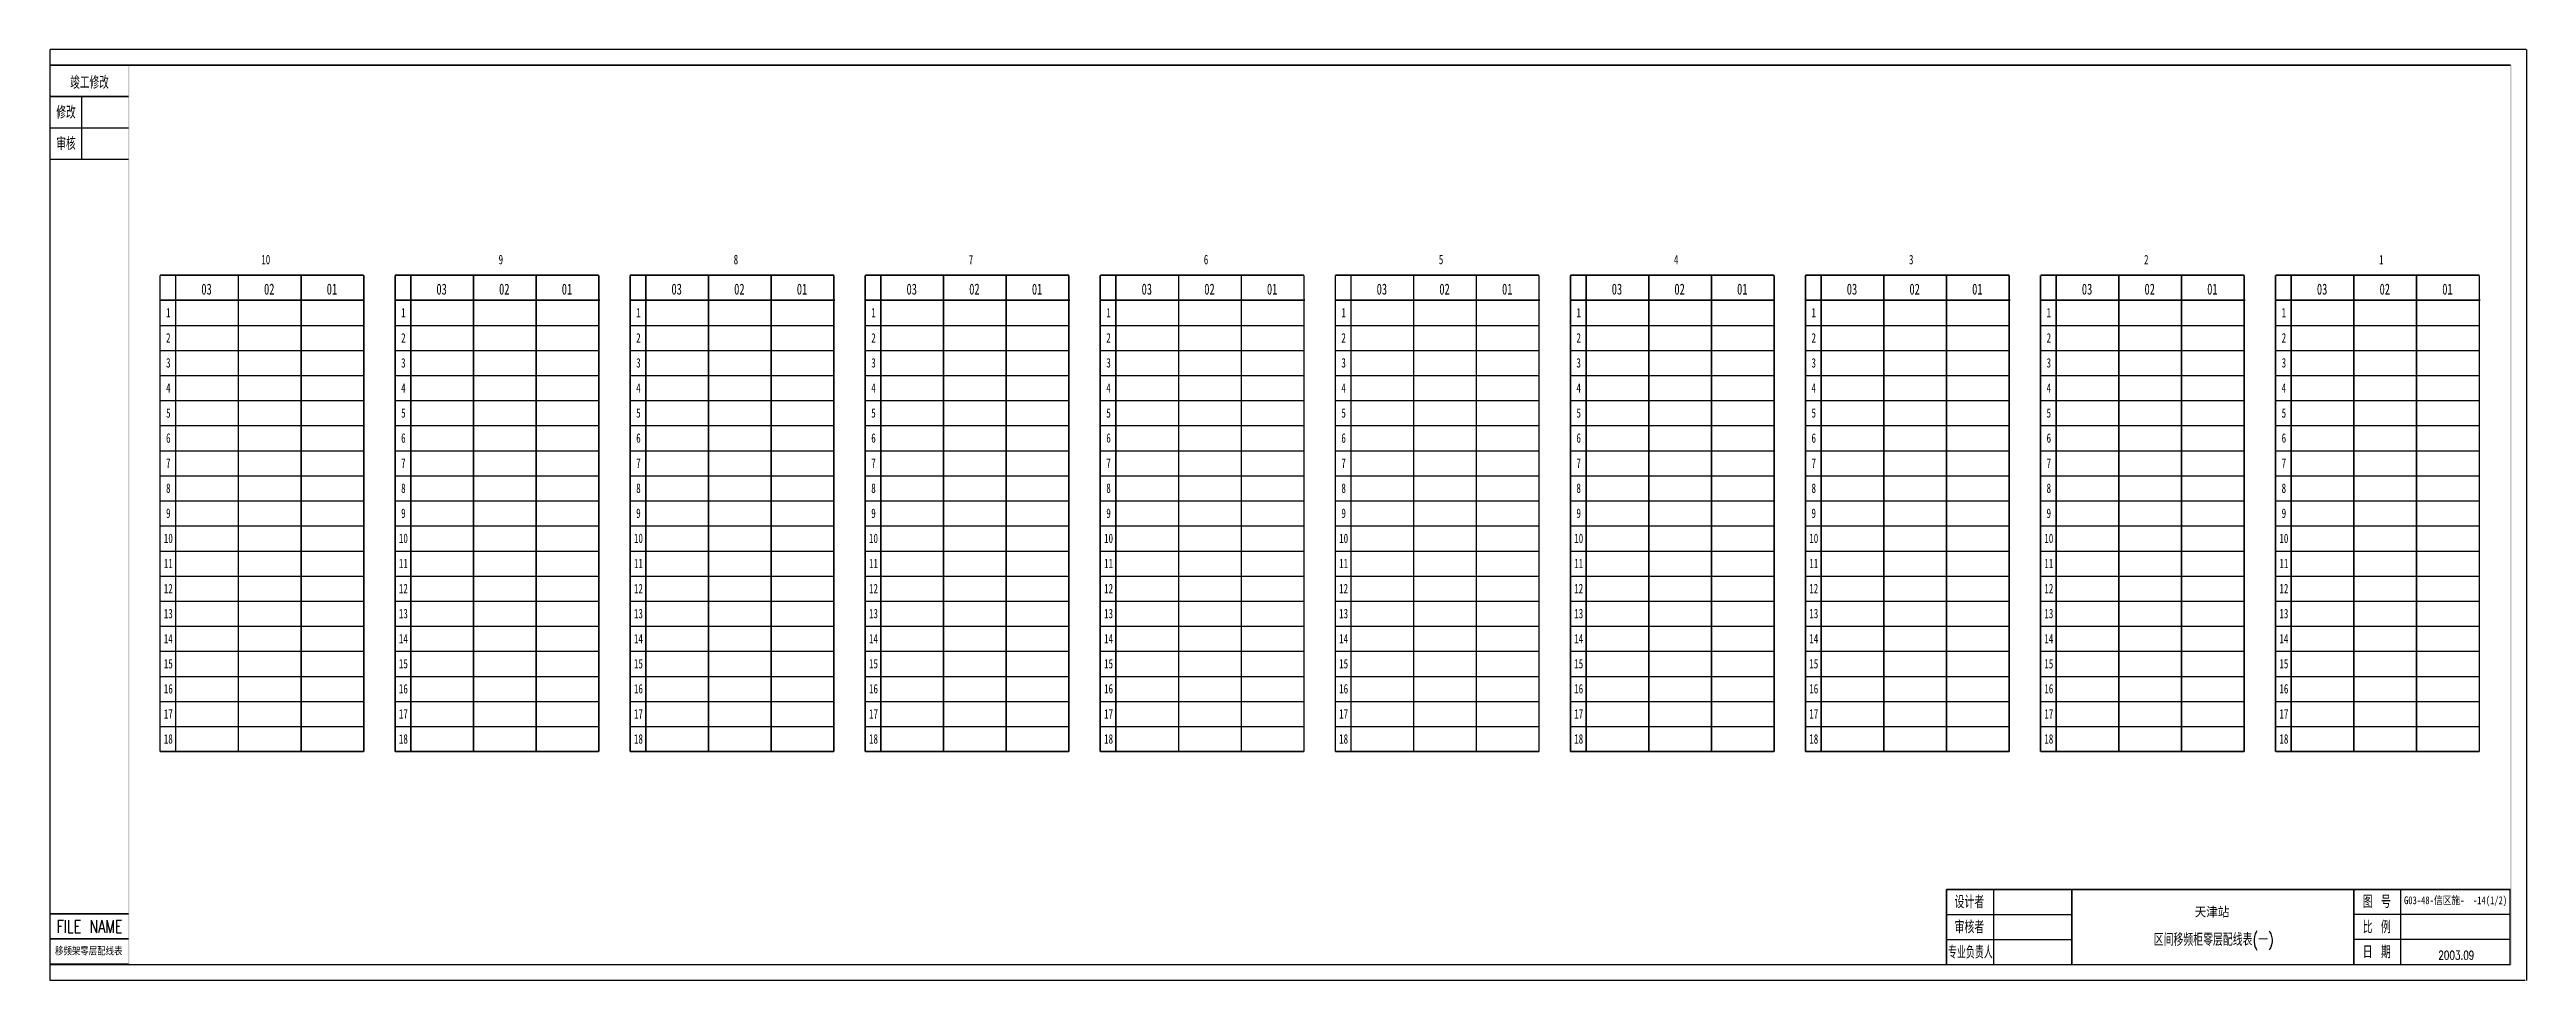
# Model space of a CAD drawing. Extents: x -40 to 750, y -73 to 224.
import ezdxf
from ezdxf.enums import TextEntityAlignment as Align

# ---------------------------------------------------------------- set-up
doc = ezdxf.new("R2010")
doc.units = 0
doc.header["$MEASUREMENT"] = 0
doc.layers.get('0').update_dxf_attribs({"linetype": 'CONTINUOUS'})
doc.layers.add('DEFINE', color=7, linetype='CONTINUOUS')
doc.styles.add('CHINESE', font='SimSun.ttf', dxfattribs={"width": 0.9})
doc.styles.add('HZ', font='txt.shx', dxfattribs={"width": 0.7, "height": 0.5, "bigfont": 'hztxt.shx'})

# ---------------------------------------------------------------- blocks, each defined once
blk = doc.blocks.new('WJM')
at = {"const_width": 0.5}
for points in [[(-25, 16), (0, 16)], [(-25, 8), (0, 8)], [(0, 0), (-25, 0)]]:
    blk.add_lwpolyline(points, dxfattribs=at)
at = {"style": 'HZ', "width": 0.63}
blk.add_text('FILE NAME', height=4, dxfattribs=at).set_placement((-23, 10), (-2, 10), align=Align.FIT)
at = {"style": 'HZ', "width": 0.715909}
blk.add_attdef('FILENAME', text='', height=4, dxfattribs=at).set_placement((-23, 2), (-2, 2), align=Align.FIT)

msp = doc.modelspace()

# ---------------------------------------------------------------- linework, layer by layer
for p, q in [((750, 224), (-40, 224)), ((-40, -73.03), (-40, 223.97)), ((750.05, 223.97), (750.05, -73.03)), ((-5, 136), (60, 136)), ((70, 136), (135, 136)), ((145, 136), (210, 136)), ((220, 136), (285, 136)), ((295, 136), (360, 136)), ((370, 136), (435, 136)), ((445, 136), (510, 136)), ((520, 136), (585, 136)), ((595, 136), (660, 136)), ((670, 136), (735, 136)), ((-5, 128), (60, 128)), ((70, 128), (135, 128)), ((145, 128), (210, 128)), ((220, 128), (285, 128)), ((295, 128), (360, 128)), ((370, 128), (435, 128)), ((445, 128), (510, 128)), ((520, 128), (585, 128)), ((595, 128), (660, 128)), ((670, 128), (735, 128)), ((-5, 120), (60, 120)), ((70, 120), (135, 120)), ((145, 120), (210, 120)), ((220, 120), (285, 120)), ((295, 120), (360, 120)), ((370, 120), (435, 120)), ((445, 120), (510, 120)), ((520, 120), (585, 120)), ((595, 120), (660, 120)), ((670, 120), (735, 120)), ((-5, 112), (60, 112)), ((70, 112), (135, 112)), ((145, 112), (210, 112)), ((220, 112), (285, 112)), ((295, 112), (360, 112)), ((370, 112), (435, 112)), ((445, 112), (510, 112)), ((520, 112), (585, 112)), ((595, 112), (660, 112)), ((670, 112), (735, 112)), ((-5, 104), (60, 104)), ((70, 104), (135, 104)), ((145, 104), (210, 104)), ((220, 104), (285, 104)), ((295, 104), (360, 104)), ((370, 104), (435, 104)), ((445, 104), (510, 104)), ((520, 104), (585, 104)), ((595, 104), (660, 104)), ((670, 104), (735, 104)), ((-5, 96), (60, 96)), ((70, 96), (135, 96)), ((145, 96), (210, 96)), ((220, 96), (285, 96)), ((295, 96), (360, 96)), ((370, 96), (435, 96)), ((445, 96), (510, 96)), ((520, 96), (585, 96)), ((595, 96), (660, 96)), ((670, 96), (735, 96)), ((-5, 88), (60, 88)), ((70, 88), (135, 88)), ((145, 88), (210, 88)), ((220, 88), (285, 88)), ((295, 88), (360, 88)), ((370, 88), (435, 88)), ((445, 88), (510, 88)), ((520, 88), (585, 88)), ((595, 88), (660, 88)), ((670, 88), (735, 88)), ((-5, 80), (60, 80)), ((70, 80), (135, 80)), ((145, 80), (210, 80)), ((220, 80), (285, 80)), ((295, 80), (360, 80)), ((370, 80), (435, 80)), ((445, 80), (510, 80)), ((520, 80), (585, 80)), ((595, 80), (660, 80)), ((670, 80), (735, 80)), ((-5, 72), (60, 72)), ((70, 72), (135, 72)), ((145, 72), (210, 72)), ((220, 72), (285, 72)), ((295, 72), (360, 72)), ((370, 72), (435, 72)), ((445, 72), (510, 72)), ((520, 72), (585, 72)), ((595, 72), (660, 72)), ((670, 72), (735, 72)), ((-5, 64), (60, 64)), ((70, 64), (135, 64)), ((145, 64), (210, 64)), ((220, 64), (285, 64)), ((295, 64), (360, 64)), ((370, 64), (435, 64)), ((445, 64), (510, 64)), ((520, 64), (585, 64)), ((595, 64), (660, 64)), ((670, 64), (735, 64)), ((-5, 56), (60, 56)), ((70, 56), (135, 56)), ((145, 56), (210, 56)), ((220, 56), (285, 56)), ((295, 56), (360, 56)), ((370, 56), (435, 56)), ((445, 56), (510, 56)), ((520, 56), (585, 56)), ((595, 56), (660, 56)), ((670, 56), (735, 56)), ((-5, 48), (60, 48)), ((70, 48), (135, 48)), ((145, 48), (210, 48)), ((220, 48), (285, 48)), ((295, 48), (360, 48)), ((370, 48), (435, 48)), ((445, 48), (510, 48)), ((520, 48), (585, 48)), ((595, 48), (660, 48)), ((670, 48), (735, 48)), ((-5, 40), (60, 40)), ((70, 40), (135, 40)), ((145, 40), (210, 40)), ((220, 40), (285, 40)), ((295, 40), (360, 40)), ((370, 40), (435, 40)), ((445, 40), (510, 40)), ((520, 40), (585, 40)), ((595, 40), (660, 40)), ((670, 40), (735, 40)), ((-5, 32), (60, 32)), ((70, 32), (135, 32)), ((145, 32), (210, 32)), ((220, 32), (285, 32)), ((295, 32), (360, 32)), ((370, 32), (435, 32)), ((445, 32), (510, 32)), ((520, 32), (585, 32)), ((595, 32), (660, 32)), ((670, 32), (735, 32)), ((-5, 24), (60, 24)), ((70, 24), (135, 24)), ((145, 24), (210, 24)), ((220, 24), (285, 24)), ((295, 24), (360, 24)), ((370, 24), (435, 24)), ((445, 24), (510, 24)), ((520, 24), (585, 24)), ((595, 24), (660, 24)), ((670, 24), (735, 24)), ((-5, 16), (60, 16)), ((70, 16), (135, 16)), ((145, 16), (210, 16)), ((220, 16), (285, 16)), ((295, 16), (360, 16)), ((370, 16), (435, 16)), ((445, 16), (510, 16)), ((520, 16), (585, 16)), ((595, 16), (660, 16)), ((670, 16), (735, 16)), ((-5, 8), (60, 8)), ((70, 8), (135, 8)), ((145, 8), (210, 8)), ((220, 8), (285, 8)), ((295, 8), (360, 8)), ((370, 8), (435, 8)), ((445, 8), (510, 8)), ((520, 8), (585, 8)), ((595, 8), (660, 8)), ((670, 8), (735, 8)), ((580, -44), (580, -68)), ((710, -68), (710, -44)), ((744.8, -67.78), (744.8, -43.78)), ((565, -52), (605, -52)), ((745, -52), (695, -52)), ((565, -60), (605, -60)), ((745, -60), (695, -60)), ((749.65, -73.03), (-40, -73.03))]:
    msp.add_line(p, q)
at = {"const_width": 0.5}
for points in [[(745, 219), (-40, 219)], [(-40, 218.98), (-15, 218.98)], [(-40, 208.98), (-15, 208.98)], [(-30, 208.98), (-30, 188.98)], [(-40, 198.98), (-15, 198.98)], [(-40, 188.98), (-15, 188.98)], [(-5, 152), (-5, 0)], [(60, 152), (-5, 152)], [(0, 152), (0, 0)], [(20, 152), (20, 0)], [(40, 152), (40, 0)], [(60, 152), (60, 0)], [(70, 152), (70, 0)], [(135, 152), (70, 152)], [(75, 152), (75, 0)], [(95, 152), (95, 0)], [(115, 152), (115, 0)], [(135, 152), (135, 0)], [(145, 152), (145, 0)], [(210, 152), (145, 152)], [(150, 152), (150, 0)], [(170, 152), (170, 0)], [(190, 152), (190, 0)], [(210, 152), (210, 0)], [(220, 152), (220, 0)], [(285, 152), (220, 152)], [(225, 152), (225, 0)], [(245, 152), (245, 0)], [(265, 152), (265, 0)], [(285, 152), (285, 0)], [(295, 152), (295, 0)], [(360, 152), (295, 152)], [(300, 152), (300, 0)], [(320, 152), (320, 0)], [(340, 152), (340, 0)], [(360, 152), (360, 0)], [(370, 152), (370, 0)], [(435, 152), (370, 152)], [(375, 152), (375, 0)], [(395, 152), (395, 0)], [(415, 152), (415, 0)], [(435, 152), (435, 0)], [(445, 152), (445, 0)], [(510, 152), (445, 152)], [(450, 152), (450, 0)], [(470, 152), (470, 0)], [(490, 152), (490, 0)], [(510, 152), (510, 0)], [(520, 152), (520, 0)], [(585, 152), (520, 152)], [(525, 152), (525, 0)], [(545, 152), (545, 0)], [(565, 152), (565, 0)], [(585, 152), (585, 0)], [(595, 152), (595, 0)], [(660, 152), (595, 152)], [(600, 152), (600, 0)], [(620, 152), (620, 0)], [(640, 152), (640, 0)], [(660, 152), (660, 0)], [(670, 152), (670, 0)], [(735, 152), (670, 152)], [(675, 152), (675, 0)], [(695, 152), (695, 0)], [(715, 152), (715, 0)], [(735, 152), (735, 0)], [(-4.85, 144.07), (60.33, 144.07)], [(70.15, 144.07), (135.33, 144.07)], [(145.15, 144.07), (210.33, 144.07)], [(220.15, 144.07), (285.33, 144.07)], [(295.15, 144.07), (360.33, 144.07)], [(370.15, 144.07), (435.33, 144.07)], [(445.15, 144.07), (510.33, 144.07)], [(520.15, 144.07), (585.33, 144.07)], [(595.15, 144.07), (660.33, 144.07)], [(670.15, 144.07), (735.33, 144.07)], [(-5, 0), (60, 0)], [(70, 0), (135, 0)], [(145, 0), (210, 0)], [(220, 0), (285, 0)], [(295, 0), (360, 0)], [(370, 0), (435, 0)], [(445, 0), (510, 0)], [(520, 0), (585, 0)], [(595, 0), (660, 0)], [(670, 0), (735, 0)], [(745, -44), (565, -44)], [(565, -44), (565, -68)], [(605, -44), (605, -68)], [(695, -44), (695, -68)], [(745, -68), (-40, -68)]]:
    msp.add_lwpolyline(points, dxfattribs=at)
for points in [[(-15.25, -68.03), (-14.75, -68.03), (-15.25, 219.23), (-14.75, 218.73)], [(745.3, 219.23), (744.8, 218.73), (745.3, -48.03), (744.8, -48.03)], [(745.3, -48.03), (744.8, -48.03), (745.3, -68.27), (744.8, -67.78)]]:
    msp.add_trace(points)

# ---------------------------------------------------------------- block references
msp.add_blockref('WJM', (-15, -67.78))

# ---------------------------------------------------------------- texts
at = {"style": 'HZ', "width": 0.7}
for s, p in [('竣工修改', (-27.5, 211.48)), ('修改', (-35, 201.98)), ('审核', (-35, 191.98))]:
    msp.add_text(s, height=4, dxfattribs=at).set_placement(p, align=Align.CENTER)
at = {"width": 0.7}
for s, height, p in [('10', 3, (28.75, 156.97)), ('9', 3, (103.75, 156.97)), ('8', 3, (178.75, 156.97)), ('7', 3, (253.75, 156.97)), ('6', 3, (328.75, 156.97)), ('5', 3, (403.75, 156.97)), ('4', 3, (478.75, 156.97)), ('3', 3, (553.75, 156.97)), ('2', 3, (628.75, 156.97)), ('1', 3, (703.75, 156.97)), ('03', 3.5, (9.85, 147.53)), ('02', 3.5, (29.85, 147.53)), ('01', 3.5, (49.85, 147.53)), ('03', 3.5, (84.85, 147.53)), ('02', 3.5, (104.85, 147.53)), ('01', 3.5, (124.85, 147.53)), ('03', 3.5, (159.85, 147.53)), ('02', 3.5, (179.85, 147.53)), ('01', 3.5, (199.85, 147.53)), ('03', 3.5, (234.85, 147.53)), ('02', 3.5, (254.85, 147.53)), ('01', 3.5, (274.85, 147.53)), ('03', 3.5, (309.85, 147.53)), ('02', 3.5, (329.85, 147.53)), ('01', 3.5, (349.85, 147.53)), ('03', 3.5, (384.85, 147.53)), ('02', 3.5, (404.85, 147.53)), ('01', 3.5, (424.85, 147.53)), ('03', 3.5, (459.85, 147.53)), ('02', 3.5, (479.85, 147.53)), ('01', 3.5, (499.85, 147.53)), ('03', 3.5, (534.85, 147.53)), ('02', 3.5, (554.85, 147.53)), ('01', 3.5, (574.85, 147.53)), ('03', 3.5, (609.85, 147.53)), ('02', 3.5, (629.85, 147.53)), ('01', 3.5, (649.85, 147.53)), ('03', 3.5, (684.85, 147.53)), ('02', 3.5, (704.85, 147.53)), ('01', 3.5, (724.85, 147.53)), ('1', 3, (-2.35, 140.03)), ('1', 3, (72.65, 140.03)), ('1', 3, (147.65, 140.03)), ('1', 3, (222.65, 140.03)), ('1', 3, (297.65, 140.03)), ('1', 3, (372.65, 140.03)), ('1', 3, (447.65, 140.03)), ('1', 3, (522.65, 140.03)), ('1', 3, (597.65, 140.03)), ('1', 3, (672.65, 140.03)), ('2', 3, (-2.35, 132.02)), ('2', 3, (72.65, 132.02)), ('2', 3, (147.65, 132.02)), ('2', 3, (222.65, 132.02)), ('2', 3, (297.65, 132.02)), ('2', 3, (372.65, 132.02)), ('2', 3, (447.65, 132.02)), ('2', 3, (522.65, 132.02)), ('2', 3, (597.65, 132.02)), ('2', 3, (672.65, 132.02)), ('3', 3, (-2.35, 124.02)), ('3', 3, (72.65, 124.02)), ('3', 3, (147.65, 124.02)), ('3', 3, (222.65, 124.02)), ('3', 3, (297.65, 124.02)), ('3', 3, (372.65, 124.02)), ('3', 3, (447.65, 124.02)), ('3', 3, (522.65, 124.02)), ('3', 3, (597.65, 124.02)), ('3', 3, (672.65, 124.02)), ('4', 3, (-2.35, 116.02)), ('4', 3, (72.65, 116.02)), ('4', 3, (147.65, 116.02)), ('4', 3, (222.65, 116.02)), ('4', 3, (297.65, 116.02)), ('4', 3, (372.65, 116.02)), ('4', 3, (447.65, 116.02)), ('4', 3, (522.65, 116.02)), ('4', 3, (597.65, 116.02)), ('4', 3, (672.65, 116.02)), ('5', 3, (-2.35, 108.02)), ('5', 3, (72.65, 108.02)), ('5', 3, (147.65, 108.02)), ('5', 3, (222.65, 108.02)), ('5', 3, (297.65, 108.02)), ('5', 3, (372.65, 108.02)), ('5', 3, (447.65, 108.02)), ('5', 3, (522.65, 108.02)), ('5', 3, (597.65, 108.02)), ('5', 3, (672.65, 108.02)), ('6', 3, (-2.35, 100.03)), ('6', 3, (72.65, 100.03)), ('6', 3, (147.65, 100.03)), ('6', 3, (222.65, 100.03)), ('6', 3, (297.65, 100.03)), ('6', 3, (372.65, 100.03)), ('6', 3, (447.65, 100.03)), ('6', 3, (522.65, 100.03)), ('6', 3, (597.65, 100.03)), ('6', 3, (672.65, 100.03)), ('7', 3, (-2.35, 92.02)), ('7', 3, (72.65, 92.02)), ('7', 3, (147.65, 92.02)), ('7', 3, (222.65, 92.02)), ('7', 3, (297.65, 92.02)), ('7', 3, (372.65, 92.02)), ('7', 3, (447.65, 92.02)), ('7', 3, (522.65, 92.02)), ('7', 3, (597.65, 92.02)), ('7', 3, (672.65, 92.02)), ('8', 3, (-2.35, 84.02)), ('8', 3, (72.65, 84.02)), ('8', 3, (147.65, 84.02)), ('8', 3, (222.65, 84.02)), ('8', 3, (297.65, 84.02)), ('8', 3, (372.65, 84.02)), ('8', 3, (447.65, 84.02)), ('8', 3, (522.65, 84.02)), ('8', 3, (597.65, 84.02)), ('8', 3, (672.65, 84.02)), ('9', 3, (-2.35, 76.02)), ('9', 3, (72.65, 76.02)), ('9', 3, (147.65, 76.02)), ('9', 3, (222.65, 76.02)), ('9', 3, (297.65, 76.02)), ('9', 3, (372.65, 76.02)), ('9', 3, (447.65, 76.02)), ('9', 3, (522.65, 76.02)), ('9', 3, (597.65, 76.02)), ('9', 3, (672.65, 76.02)), ('10', 3, (-2.35, 68.02)), ('10', 3, (72.65, 68.02)), ('10', 3, (147.65, 68.02)), ('10', 3, (222.65, 68.02)), ('10', 3, (297.65, 68.02)), ('10', 3, (372.65, 68.02)), ('10', 3, (447.65, 68.02)), ('10', 3, (522.65, 68.02)), ('10', 3, (597.65, 68.02)), ('10', 3, (672.65, 68.02)), ('11', 3, (-2.35, 60.03)), ('11', 3, (72.65, 60.03)), ('11', 3, (147.65, 60.03)), ('11', 3, (222.65, 60.03)), ('11', 3, (297.65, 60.03)), ('11', 3, (372.65, 60.03)), ('11', 3, (447.65, 60.03)), ('11', 3, (522.65, 60.03)), ('11', 3, (597.65, 60.03)), ('11', 3, (672.65, 60.03)), ('12', 3, (-2.35, 52.02)), ('12', 3, (72.65, 52.02)), ('12', 3, (147.65, 52.02)), ('12', 3, (222.65, 52.02)), ('12', 3, (297.65, 52.02)), ('12', 3, (372.65, 52.02)), ('12', 3, (447.65, 52.02)), ('12', 3, (522.65, 52.02)), ('12', 3, (597.65, 52.02)), ('12', 3, (672.65, 52.02)), ('13', 3, (-2.35, 44.02)), ('13', 3, (72.65, 44.02)), ('13', 3, (147.65, 44.02)), ('13', 3, (222.65, 44.02)), ('13', 3, (297.65, 44.02)), ('13', 3, (372.65, 44.02)), ('13', 3, (447.65, 44.02)), ('13', 3, (522.65, 44.02)), ('13', 3, (597.65, 44.02)), ('13', 3, (672.65, 44.02)), ('14', 3, (-2.35, 36.02)), ('14', 3, (72.65, 36.02)), ('14', 3, (147.65, 36.02)), ('14', 3, (222.65, 36.02)), ('14', 3, (297.65, 36.02)), ('14', 3, (372.65, 36.02)), ('14', 3, (447.65, 36.02)), ('14', 3, (522.65, 36.02)), ('14', 3, (597.65, 36.02)), ('14', 3, (672.65, 36.02)), ('15', 3, (-2.35, 28.02)), ('15', 3, (72.65, 28.02)), ('15', 3, (147.65, 28.02)), ('15', 3, (222.65, 28.02)), ('15', 3, (297.65, 28.02)), ('15', 3, (372.65, 28.02)), ('15', 3, (447.65, 28.02)), ('15', 3, (522.65, 28.02)), ('15', 3, (597.65, 28.02)), ('15', 3, (672.65, 28.02)), ('16', 3, (-2.35, 20.03)), ('16', 3, (72.65, 20.03)), ('16', 3, (147.65, 20.03)), ('16', 3, (222.65, 20.03)), ('16', 3, (297.65, 20.03)), ('16', 3, (372.65, 20.03)), ('16', 3, (447.65, 20.03)), ('16', 3, (522.65, 20.03)), ('16', 3, (597.65, 20.03)), ('16', 3, (672.65, 20.03)), ('17', 3, (-2.35, 12.02)), ('17', 3, (72.65, 12.02)), ('17', 3, (147.65, 12.02)), ('17', 3, (222.65, 12.02)), ('17', 3, (297.65, 12.02)), ('17', 3, (372.65, 12.02)), ('17', 3, (447.65, 12.02)), ('17', 3, (522.65, 12.02)), ('17', 3, (597.65, 12.02)), ('17', 3, (672.65, 12.02)), ('18', 3, (-2.35, 4.02)), ('18', 3, (72.65, 4.02)), ('18', 3, (147.65, 4.02)), ('18', 3, (222.65, 4.02)), ('18', 3, (297.65, 4.02)), ('18', 3, (372.65, 4.02)), ('18', 3, (447.65, 4.02)), ('18', 3, (522.65, 4.02)), ('18', 3, (597.65, 4.02)), ('18', 3, (672.65, 4.02))]:
    msp.add_text(s, height=height, dxfattribs=at).set_placement(p, align=Align.MIDDLE)
for s, height, style, width, p in [('设计者', 4, 'HZ', 0.75, (572.3, -47.78)), ('图 号', 4, 'HZ', 0.75, (702.3, -47.78)), ('审核者', 4, 'HZ', 0.75, (572.3, -55.78)), ('比 例', 4, 'HZ', 0.75, (702.3, -55.78)), ('移频架零层配线表', 2.4, 'CHINESE', 0.8, (-27.74, -63.5)), ('日 期', 4, 'HZ', 0.75, (702.3, -63.78))]:
    msp.add_text(s, height=height, dxfattribs=dict(style=style, width=width)).set_placement(p, align=Align.MIDDLE)
at = {"style": 'HZ', "width": 0.51982}
msp.add_text('专业负责人', height=4, dxfattribs=at).set_placement((565.5, -66.03), (579.75, -66.03), align=Align.FIT)
at = {"layer": 'DEFINE', "color": 5}
for s, height, style, width, p in [('G03-48-信区施-  -14(1/2)', 2.5, 'CHINESE', 0.8, (727.43, -47.55)), ('天津站', 3, 'CHINESE', 0.9, (649.72, -51.06)), ('区间移频柜零层配线表(一)', 4, 'HZ', 0.75, (650.25, -60.28)), ('2003.09', 2.75, 'HZ', 0.75, (727.67, -64.98))]:
    msp.add_text(s, height=height, dxfattribs=dict(at, style=style, width=width)).set_placement(p, align=Align.MIDDLE)

doc.saveas('drawing.dxf')
